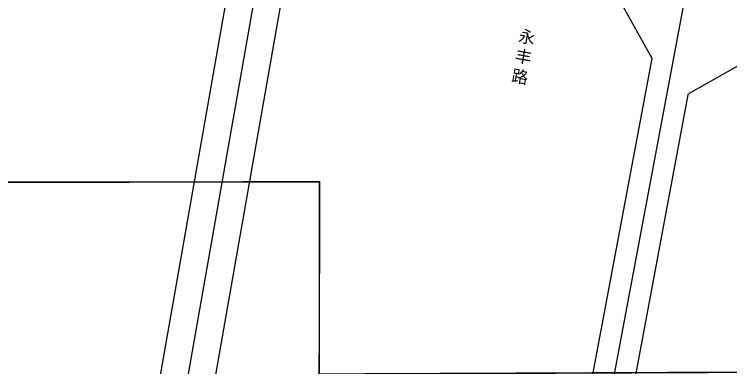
# Model space of a CAD drawing. Extents: x 529262 to 576451, y 2694391 to 2717535.
# Drawn here: x 562983.1 to 563220.2, y 2711076.8 to 2711193.6 of the extents above; entities that cross this region are included whole.
import ezdxf
from ezdxf.xclip import XClip

# ---------------------------------------------------------------- set-up
doc = ezdxf.new("R2010")
doc.units = 0
doc.header["$XCLIPFRAME"] = 0
for name, color, linetype in [('PP-COM', 7, 'Continuous'), ('RD-中线', 40, 'Continuous'), ('RD-红线', 7, 'Continuous'), ('RD-路名', 7, 'Continuous')]:
    doc.layers.add(name, color=color, linetype=linetype)
doc.styles.add('黑体', font='simhei.ttf')

# ---------------------------------------------------------------- blocks, each defined once
blk = doc.blocks.new('A$C19FD0107')
at = {"layer": 'RD-中线', "color": 8, "linetype": 'Continuous', "flags": 128}
blk.add_lwpolyline([(-7926.85, 16857.8), (-7983.61, 16535.02, 0.000335), (-7984.3, 16531.06), (-7992.62, 16483.39, -0.001605), (-7995.99, 16464.44), (-8013.11, 16369.92)], format="xyb", dxfattribs=at)
blk.add_lwpolyline([(-7829.22, 16614.8), (-7792.55, 16810.46)], dxfattribs=at)
at = {"layer": 'RD-红线', "color": 8, "linetype": 'Continuous', "flags": 128}
for points in [[(-7940.12, 16834.36), (-7991.1, 16544.4)], [(-7923.34, 16825.81), (-7952.17, 16661.89), (-7952.69, 16658.93), (-7953.55, 16654.01)], [(-7833, 16632.62), (-7832.09, 16637.49), (-7803.8, 16788.42)], [(-7819.18, 16630.4), (-7818.25, 16635.36), (-7791.8, 16776.48), (-7791.74, 16776.77)]]:
    blk.add_lwpolyline(points, dxfattribs=at)
at = {"layer": 'RD-红线', "color": 8, "linetype": 'Continuous'}
for points in [[(-7803.8, 16788.42), (-7814.93, 16808.49, 0.360106)], [(-7767.64, 16790.27), (-7791.74, 16776.77, 0.467566)]]:
    blk.add_lwpolyline(points, format="xyb", dxfattribs=at)

msp = doc.modelspace()

# ---------------------------------------------------------------- linework, layer by layer
at = {"const_width": 0.5}
msp.add_lwpolyline([(563084.122, 2711138.263), (562931.285, 2711138.054), (562931.608, 2710566.673), (563463.398, 2710566.758), (563463.263, 2710638.911), (563709.007, 2710638.866), (563708.877, 2711077.419), (563083.998, 2711074.669), (563084.122, 2711138.263)], dxfattribs=at)

# ---------------------------------------------------------------- block references
at = {"layer": 'PP-COM'}
ref = msp.add_blockref('A$C19FD0107', (570997.993, 2694390.603), dxfattribs=at)
XClip(ref).set_block_clipping_path([(-9366.4383134884, 14428.6043910822), (-3328.4480743363, 17452.7484863754)])

# ---------------------------------------------------------------- texts
at = {"layer": 'RD-路名', "color": 7, "linetype": 'Continuous', "insert": (563150.44, 2711188.62), "char_height": 4, "width": 50.99419, "attachment_point": 1, "rotation": 349.95899, "style": '黑体'}
msp.add_mtext('永\\P丰\\P路', dxfattribs=at)

doc.saveas('drawing.dxf')
